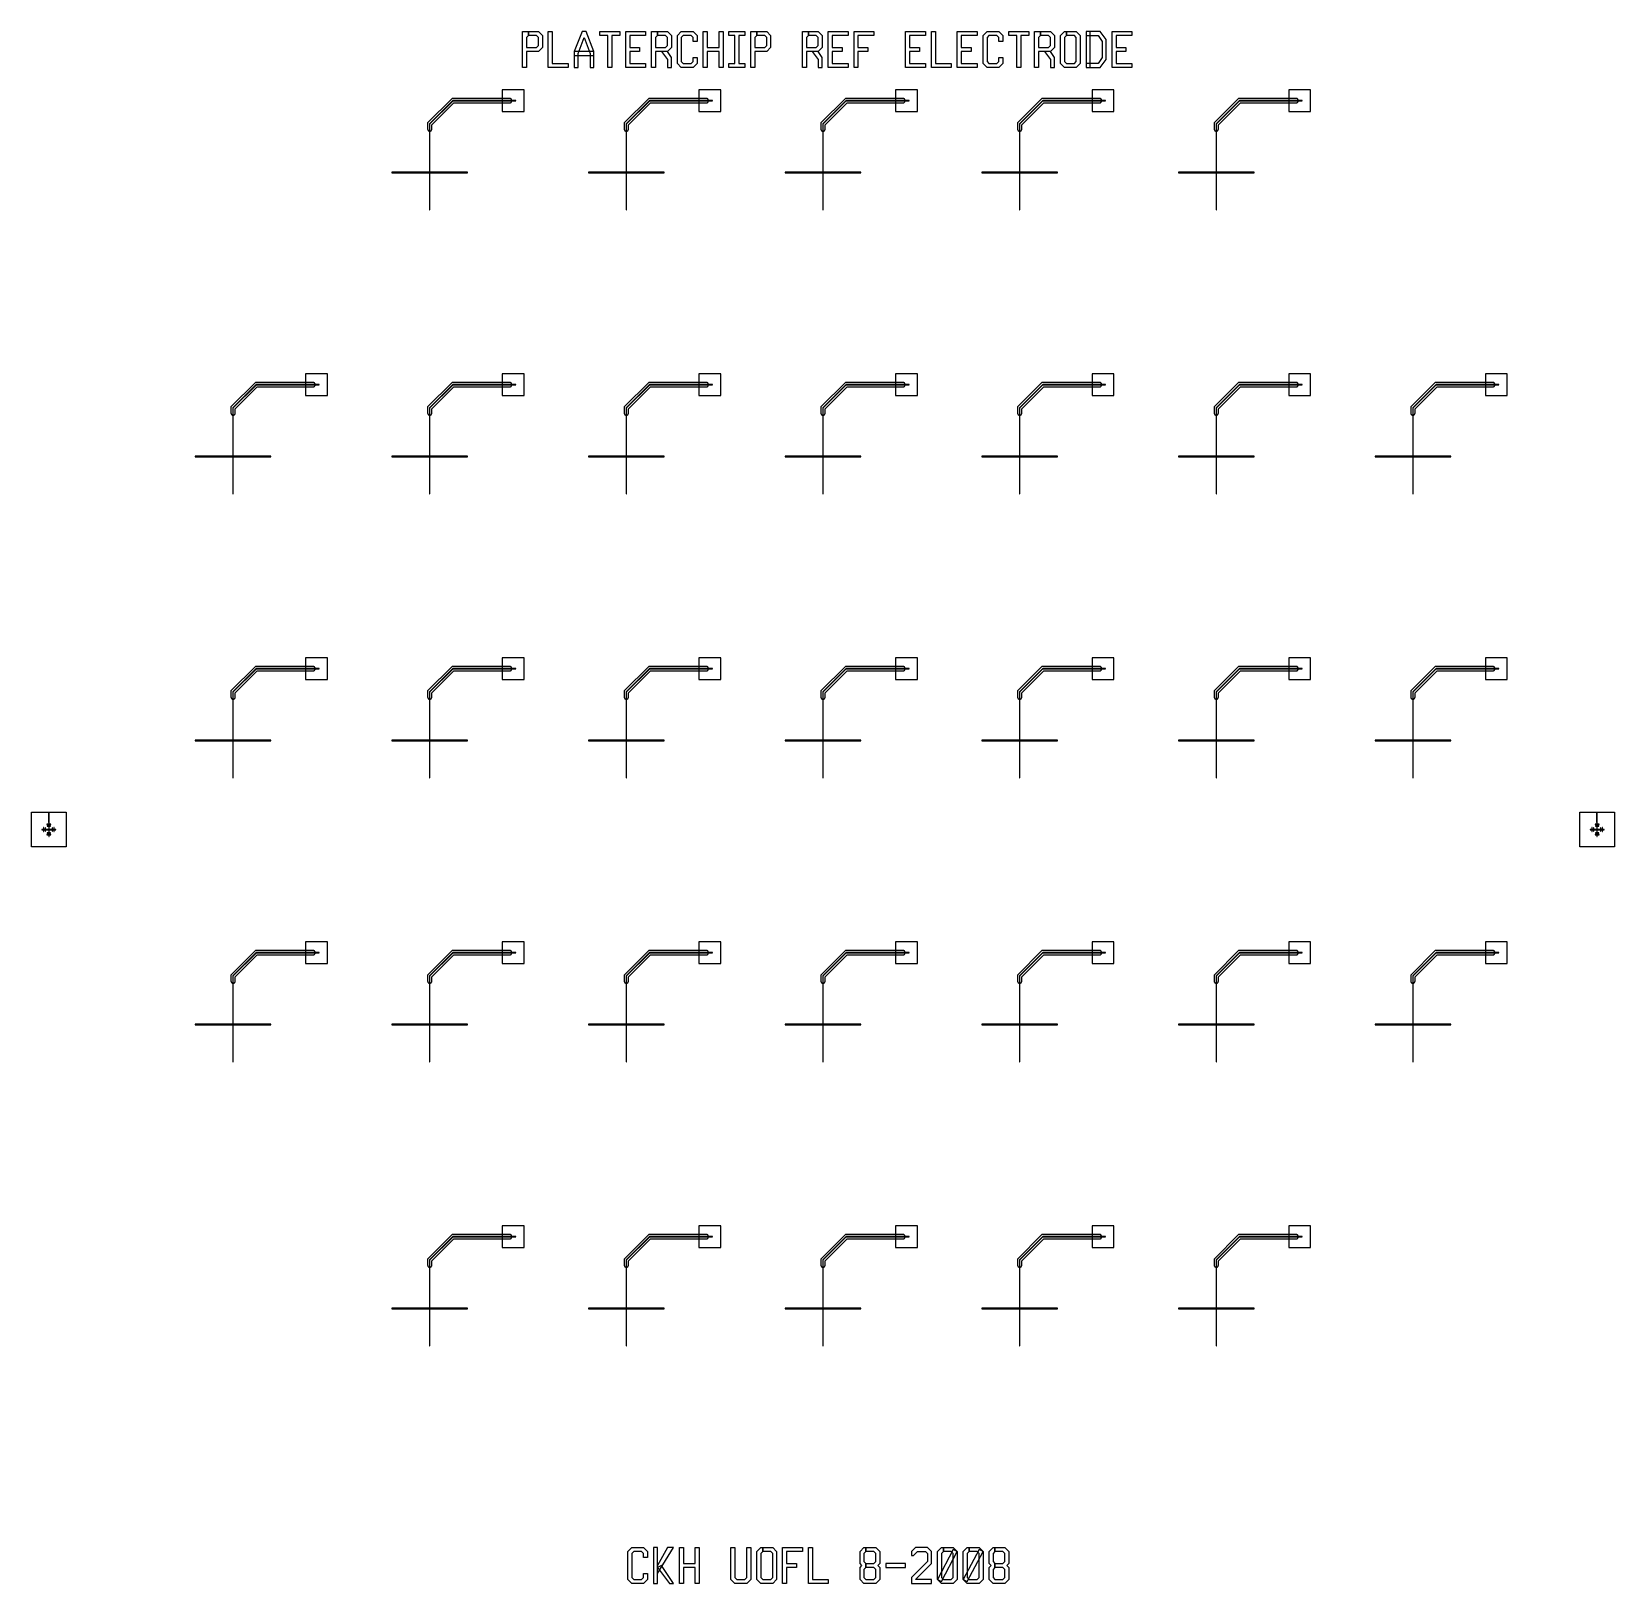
# Model space of a CAD drawing. Extents: x -46000 to 46000, y -43822 to 46381.
import ezdxf

# ---------------------------------------------------------------- set-up
doc = ezdxf.new("R2010")
doc.units = 0
doc.layers.get('0').update_dxf_attribs({"linetype": 'CONTINUOUS'})
doc.layers.add('Active', color=80, linetype='CONTINUOUS')

# ---------------------------------------------------------------- blocks, each defined once
blk = doc.blocks.new('SilverRefElectrode')
at = {"layer": 'Active'}
for points in [[(-125, 5700), (-124.9, 5695.05), (-124.75, 5692.5), (-124.6, 5690.05), (-124.35, 5687.55), (-124.1, 5685.1), (-123.4, 5680.2), (-123, 5677.75), (-122, 5672.85), (-121.45, 5670.45), (-120.2, 5665.7), (-119.45, 5663.25), (-118.7, 5660.9), (-117.9, 5658.5), (-117.05, 5656.2), (-116.15, 5653.85), (-115.2, 5651.55), (-114.25, 5649.3), (-113.2, 5647), (-112.15, 5644.8), (-111, 5642.55), (-109.85, 5640.4), (-108.65, 5638.2), (-107.4, 5636.05), (-106.1, 5633.95), (-104.8, 5631.9), (-103.4, 5629.8), (-102, 5627.75), (-100.55, 5625.75), (-99.05, 5623.75), (-97.5, 5621.8), (-95.95, 5619.9), (-94.3, 5617.95), (-92.7, 5616.15), (-90.95, 5614.25), (-89.25, 5612.5), (-87.5, 5610.75), (-85.75, 5609.05), (-83.85, 5607.3), (-82.05, 5605.7), (-80.1, 5604.05), (-78.2, 5602.5), (-76.25, 5600.95), (-74.25, 5599.45), (-72.25, 5598), (-70.2, 5596.6), (-68.1, 5595.2), (-66.05, 5593.9), (-63.95, 5592.6), (-61.8, 5591.35), (-59.6, 5590.15), (-57.45, 5589), (-55.2, 5587.85), (-53, 5586.8), (-50.7, 5585.75), (-48.45, 5584.8), (-46.15, 5583.85), (-43.8, 5582.95), (-41.5, 5582.1), (-39.1, 5581.3), (-36.75, 5580.55), (-34.3, 5579.8), (-29.55, 5578.55), (-27.15, 5578), (-22.25, 5577), (-19.8, 5576.6), (-14.9, 5575.9), (-12.45, 5575.65), (-9.95, 5575.4), (-7.5, 5575.25), (-4.95, 5575.1), (0, 5575), (4.95, 5575.1), (7.5, 5575.25), (9.95, 5575.4), (12.45, 5575.65), (14.9, 5575.9), (19.8, 5576.6), (22.25, 5577), (27.15, 5578), (29.55, 5578.55), (34.3, 5579.8), (36.75, 5580.55), (39.1, 5581.3), (41.5, 5582.1), (43.8, 5582.95), (46.15, 5583.85), (48.45, 5584.8), (50.7, 5585.75), (53, 5586.8), (55.2, 5587.85), (57.45, 5589), (59.6, 5590.15), (61.8, 5591.35), (63.95, 5592.6), (66.05, 5593.9), (68.1, 5595.2), (70.2, 5596.6), (72.25, 5598), (74.25, 5599.45), (76.25, 5600.95), (78.2, 5602.5), (80.1, 5604.05), (82.05, 5605.7), (83.85, 5607.3), (85.75, 5609.05), (87.5, 5610.75), (89.25, 5612.5), (90.95, 5614.25), (92.7, 5616.15), (94.3, 5617.95), (95.95, 5619.9), (97.5, 5621.8), (99.05, 5623.75), (100.55, 5625.75), (102, 5627.75), (103.4, 5629.8), (104.8, 5631.9), (106.1, 5633.95), (107.4, 5636.05), (108.65, 5638.2), (109.85, 5640.4), (111, 5642.55), (112.15, 5644.8), (113.2, 5647), (114.25, 5649.3), (115.2, 5651.55), (116.15, 5653.85), (117.05, 5656.2), (117.9, 5658.5), (118.7, 5660.9), (119.45, 5663.25), (120.2, 5665.7), (121.45, 5670.45), (122, 5672.85), (123, 5677.75), (123.4, 5680.2), (124.1, 5685.1), (124.35, 5687.55), (124.6, 5690.05), (124.75, 5692.5), (124.9, 5695.05), (125, 5700), (125, 5948.22), (1401.78, 7225), (4650, 7225), (4654.95, 7225.1), (4657.5, 7225.25), (4659.95, 7225.4), (4662.45, 7225.65), (4664.9, 7225.9), (4669.8, 7226.6), (4672.25, 7227), (4677.15, 7228), (4679.55, 7228.55), (4684.3, 7229.8), (4686.75, 7230.55), (4689.1, 7231.3), (4691.5, 7232.1), (4693.8, 7232.95), (4696.15, 7233.85), (4698.45, 7234.8), (4700.7, 7235.75), (4703, 7236.8), (4705.2, 7237.85), (4707.45, 7239), (4709.6, 7240.15), (4711.8, 7241.35), (4713.95, 7242.6), (4716.05, 7243.9), (4718.1, 7245.2), (4720.2, 7246.6), (4722.25, 7248), (4724.25, 7249.45), (4726.25, 7250.95), (4728.2, 7252.5), (4730.1, 7254.05), (4732.05, 7255.7), (4733.85, 7257.3), (4735.75, 7259.05), (4737.5, 7260.75), (4739.25, 7262.5), (4740.95, 7264.25), (4742.7, 7266.15), (4744.3, 7267.95), (4745.95, 7269.9), (4747.5, 7271.8), (4749.05, 7273.75), (4750.55, 7275.75), (4752, 7277.75), (4753.4, 7279.8), (4754.8, 7281.9), (4756.1, 7283.95), (4757.4, 7286.05), (4758.65, 7288.2), (4759.85, 7290.4), (4761, 7292.55), (4762.15, 7294.8), (4763.2, 7297), (4764.25, 7299.3), (4765.2, 7301.55), (4766.15, 7303.85), (4767.05, 7306.2), (4767.9, 7308.5), (4768.7, 7310.9), (4769.45, 7313.25), (4770.2, 7315.7), (4771.45, 7320.45), (4772, 7322.85), (4773, 7327.75), (4773.4, 7330.2), (4774.1, 7335.1), (4774.35, 7337.55), (4774.6, 7340.05), (4774.75, 7342.5), (4774.9, 7345.05), (4775, 7350), (4774.9, 7354.95), (4774.75, 7357.5), (4774.6, 7359.95), (4774.35, 7362.45), (4774.1, 7364.9), (4773.4, 7369.8), (4773, 7372.25), (4772, 7377.15), (4771.45, 7379.55), (4770.2, 7384.3), (4769.45, 7386.75), (4768.7, 7389.1), (4767.9, 7391.5), (4767.05, 7393.8), (4766.15, 7396.15), (4765.2, 7398.45), (4764.25, 7400.7), (4763.2, 7403), (4762.15, 7405.2), (4761, 7407.45), (4759.85, 7409.6), (4758.65, 7411.8), (4757.4, 7413.95), (4756.1, 7416.05), (4754.8, 7418.1), (4753.4, 7420.2), (4752, 7422.25), (4750.55, 7424.25), (4749.05, 7426.25), (4747.5, 7428.2), (4745.95, 7430.1), (4744.3, 7432.05), (4742.7, 7433.85), (4740.95, 7435.75), (4739.25, 7437.5), (4737.5, 7439.25), (4735.75, 7440.95), (4733.85, 7442.7), (4732.05, 7444.3), (4730.1, 7445.95), (4728.2, 7447.5), (4726.25, 7449.05), (4724.25, 7450.55), (4722.25, 7452), (4720.2, 7453.4), (4718.1, 7454.8), (4716.05, 7456.1), (4713.95, 7457.4), (4711.8, 7458.65), (4709.6, 7459.85), (4707.45, 7461), (4705.2, 7462.15), (4703, 7463.2), (4700.7, 7464.25), (4698.45, 7465.2), (4696.15, 7466.15), (4693.8, 7467.05), (4691.5, 7467.9), (4689.1, 7468.7), (4686.75, 7469.45), (4684.3, 7470.2), (4679.55, 7471.45), (4677.15, 7472), (4672.25, 7473), (4669.8, 7473.4), (4664.9, 7474.1), (4662.45, 7474.35), (4659.95, 7474.6), (4657.5, 7474.75), (4654.95, 7474.9), (4650, 7475), (1298.22, 7475), (-125, 6051.78)], [(12.5, 1000), (12.5, 5994.82), (1355.18, 7337.5), (5000, 7337.5), (5000, 7362.5), (1344.82, 7362.5), (-12.5, 6005.18), (-12.5, 1000)], [(4215, 6715), (5485, 6715), (5485, 7985), (4215, 7985)], [(2200, 3187.5), (-2200, 3187.5), (-2200, 3162.5), (2200, 3162.5)]]:
    blk.add_lwpolyline(points, close=True, dxfattribs=at)
blk = doc.blocks.new('silvermark')
at = {"layer": 'Active'}
blk.add_lwpolyline([(-10, 400), (-10, 1000), (1000, 1000), (1000, -1000), (-1000, -1000), (-1000, 1000), (-10, 1000), (-10, 310), (-120, 310), (-120, 290), (-10, 290), (-10, 210), (-100, 210), (-100, 190), (-10, 190), (-10, 10), (-190, 10), (-190, 100), (-210, 100), (-210, 10), (-290, 10), (-290, 120), (-310, 120), (-310, 10), (-400, 10), (-400, -10), (-310, -10), (-310, -120), (-290, -120), (-290, -10), (-210, -10), (-210, -100), (-190, -100), (-190, -10), (-10, -10), (-10, -190), (-100, -190), (-100, -210), (-10, -210), (-10, -290), (-120, -290), (-120, -310), (-10, -310), (-10, -400), (10, -400), (10, -310), (120, -310), (120, -290), (10, -290), (10, -210), (100, -210), (100, -190), (10, -190), (10, -10), (190, -10), (190, -100), (210, -100), (210, -10), (290, -10), (290, -120), (310, -120), (310, -10), (400, -10), (400, 10), (310, 10), (310, 120), (290, 120), (290, 10), (210, 10), (210, 100), (190, 100), (190, 10), (10, 10), (10, 190), (100, 190), (100, 210), (10, 210), (10, 290), (120, 290), (120, 310), (10, 310), (10, 400)], close=True, dxfattribs=at)

msp = doc.modelspace()

# ---------------------------------------------------------------- linework, layer by layer
at = {"layer": 'Active'}
for points in [[(-17466.631, 46380.812), (-17120.477, 46380.812), (-17120.477, 46150.042), (-17235.862, 46034.658), (-17235.862, 45457.735), (-16658.938, 45457.735), (-16543.554, 45573.119), (-16543.554, 46034.658), (-16658.938, 46150.042), (-17120.477, 46150.042), (-17120.477, 46380.812), (-16543.554, 46380.812), (-16312.785, 46150.042), (-16312.785, 45457.735), (-16543.554, 45226.965), (-17235.862, 45226.965), (-17235.862, 44303.888), (-17466.631, 44303.888)], [(-15966.631, 46380.812), (-15735.862, 46380.812), (-15735.862, 44534.658), (-14812.785, 44534.658), (-14812.785, 44303.888), (-15966.631, 44303.888)], [(-14235.862, 44303.888), (-14235.862, 45111.581), (-13889.708, 46034.658), (-13543.554, 45111.581), (-13543.554, 44303.888), (-13312.785, 44303.888), (-13312.785, 45226.965), (-13774.323, 46380.812), (-14005.092, 46380.812), (-14466.631, 45226.965), (-14466.631, 44303.888)], [(-12966.631, 46380.812), (-11812.785, 46380.812), (-11812.785, 46150.042), (-12274.323, 46150.042), (-12274.323, 44303.888), (-12505.092, 44303.888), (-12505.092, 46150.042), (-12966.631, 46150.042)], [(-11466.631, 46380.812), (-10312.785, 46380.812), (-10312.785, 46150.042), (-11235.862, 46150.042), (-11235.862, 45457.735), (-10658.938, 45457.735), (-10658.938, 45226.965), (-11235.862, 45226.965), (-11235.862, 44534.658), (-10312.785, 44534.658), (-10312.785, 44303.888), (-11466.631, 44303.888)], [(-9966.631, 46380.812), (-9620.477, 46380.812), (-9620.477, 46150.042), (-9735.862, 46034.658), (-9735.862, 45457.735), (-9158.938, 45457.735), (-9043.554, 45573.119), (-9043.554, 46034.658), (-9158.938, 46150.042), (-9620.477, 46150.042), (-9620.477, 46380.812), (-9043.554, 46380.812), (-8812.785, 46150.042), (-8812.785, 45457.735), (-9043.554, 45226.965), (-9735.862, 45226.965), (-9735.862, 44303.888), (-9966.631, 44303.888)], [(-8466.631, 46150.042), (-8235.862, 46380.812), (-7543.554, 46380.812), (-7312.785, 46150.042), (-7312.785, 45803.888), (-7543.554, 45803.888), (-7543.554, 46034.658), (-7658.938, 46150.042), (-8120.477, 46150.042), (-8235.862, 46034.658), (-8235.862, 44650.042), (-8120.477, 44534.658), (-7658.938, 44534.658), (-7543.554, 44650.042), (-7543.554, 44880.812), (-7312.785, 44880.812), (-7312.785, 44534.658), (-7543.554, 44303.888), (-8235.862, 44303.888), (-8466.631, 44534.658)], [(-6966.631, 46380.812), (-6735.862, 46380.812), (-6735.862, 45457.735), (-6043.554, 45457.735), (-6043.554, 46380.812), (-5812.785, 46380.812), (-5812.785, 44303.888), (-6043.554, 44303.888), (-6043.554, 45226.965), (-6735.862, 45226.965), (-6735.862, 44303.888), (-6966.631, 44303.888)], [(-5466.631, 46380.812), (-4543.554, 46380.812), (-4543.554, 46150.042), (-4889.708, 46150.042), (-4889.708, 44534.658), (-4543.554, 44534.658), (-4543.554, 44303.888), (-5466.631, 44303.888), (-5466.631, 44534.658), (-5120.477, 44534.658), (-5120.477, 46150.042), (-5466.631, 46150.042)], [(-4197.4, 46380.812), (-3851.246, 46380.812), (-3851.246, 46150.042), (-3966.631, 46034.658), (-3966.631, 45457.735), (-3389.708, 45457.735), (-3274.323, 45573.119), (-3274.323, 46034.658), (-3389.708, 46150.042), (-3851.246, 46150.042), (-3851.246, 46380.812), (-3274.323, 46380.812), (-3043.554, 46150.042), (-3043.554, 45457.735), (-3274.323, 45226.965), (-3966.631, 45226.965), (-3966.631, 44303.888), (-4197.4, 44303.888)], [(-1197.4, 46380.812), (-851.246, 46380.812), (-851.246, 46150.042), (-966.631, 46034.658), (-966.631, 45457.735), (-389.708, 45457.735), (-274.323, 45573.119), (-274.323, 46034.658), (-389.708, 46150.042), (-851.246, 46150.042), (-851.246, 46380.812), (-274.323, 46380.812), (-43.554, 46150.042), (-43.554, 45457.735), (-274.323, 45226.965), (-966.631, 45226.965), (-966.631, 44303.888), (-1197.4, 44303.888)], [(302.6, 46380.812), (1456.446, 46380.812), (1456.446, 46150.042), (533.369, 46150.042), (533.369, 45457.735), (1110.292, 45457.735), (1110.292, 45226.965), (533.369, 45226.965), (533.369, 44534.658), (1456.446, 44534.658), (1456.446, 44303.888), (302.6, 44303.888)], [(1802.6, 46380.812), (2956.446, 46380.812), (2956.446, 46150.042), (2033.369, 46150.042), (2033.369, 45457.735), (2610.292, 45457.735), (2610.292, 45226.965), (2033.369, 45226.965), (2033.369, 44303.888), (1802.6, 44303.888)], [(4802.6, 46380.812), (5956.446, 46380.812), (5956.446, 46150.042), (5033.369, 46150.042), (5033.369, 45457.735), (5610.292, 45457.735), (5610.292, 45226.965), (5033.369, 45226.965), (5033.369, 44534.658), (5956.446, 44534.658), (5956.446, 44303.888), (4802.6, 44303.888)], [(6302.6, 46380.812), (6533.369, 46380.812), (6533.369, 44534.658), (7456.446, 44534.658), (7456.446, 44303.888), (6302.6, 44303.888)], [(7802.6, 46380.812), (8956.446, 46380.812), (8956.446, 46150.042), (8033.369, 46150.042), (8033.369, 45457.735), (8610.292, 45457.735), (8610.292, 45226.965), (8033.369, 45226.965), (8033.369, 44534.658), (8956.446, 44534.658), (8956.446, 44303.888), (7802.6, 44303.888)], [(9302.6, 46150.042), (9533.369, 46380.812), (10225.677, 46380.812), (10456.446, 46150.042), (10456.446, 45803.888), (10225.677, 45803.888), (10225.677, 46034.658), (10110.292, 46150.042), (9648.754, 46150.042), (9533.369, 46034.658), (9533.369, 44650.042), (9648.754, 44534.658), (10110.292, 44534.658), (10225.677, 44650.042), (10225.677, 44880.812), (10456.446, 44880.812), (10456.446, 44534.658), (10225.677, 44303.888), (9533.369, 44303.888), (9302.6, 44534.658)], [(10802.6, 46380.812), (11956.446, 46380.812), (11956.446, 46150.042), (11494.908, 46150.042), (11494.908, 44303.888), (11264.138, 44303.888), (11264.138, 46150.042), (10802.6, 46150.042)], [(12302.6, 46380.812), (12648.754, 46380.812), (12648.754, 46150.042), (12533.369, 46034.658), (12533.369, 45457.735), (13110.292, 45457.735), (13225.677, 45573.119), (13225.677, 46034.658), (13110.292, 46150.042), (12648.754, 46150.042), (12648.754, 46380.812), (13225.677, 46380.812), (13456.446, 46150.042), (13456.446, 45457.735), (13225.677, 45226.965), (12533.369, 45226.965), (12533.369, 44303.888), (12302.6, 44303.888)], [(13802.6, 46150.042), (14033.369, 46380.812), (14148.754, 46380.812), (14148.754, 46150.042), (14033.369, 46034.658), (14033.369, 44650.042), (14148.754, 44534.658), (14610.292, 44534.658), (14725.677, 44650.042), (14725.677, 46034.658), (14610.292, 46150.042), (14148.754, 46150.042), (14148.754, 46380.812), (14725.677, 46380.812), (14956.446, 46150.042), (14956.446, 44534.658), (14725.677, 44303.888), (14033.369, 44303.888), (13802.6, 44534.658)], [(15302.6, 46150.042), (15994.908, 46150.042), (16225.677, 45803.888), (16225.677, 44880.812), (15994.908, 44534.658), (15302.6, 44534.658), (15302.6, 44303.888), (16110.292, 44303.888), (16456.446, 44765.427), (16456.446, 45919.273), (16110.292, 46380.812), (15302.6, 46380.812)], [(15302.6, 44303.888), (15533.369, 44303.888), (15533.369, 46380.812), (15302.6, 46380.812)], [(16802.6, 46380.812), (17956.446, 46380.812), (17956.446, 46150.042), (17033.369, 46150.042), (17033.369, 45457.735), (17610.292, 45457.735), (17610.292, 45226.965), (17033.369, 45226.965), (17033.369, 44534.658), (17956.446, 44534.658), (17956.446, 44303.888), (16802.6, 44303.888)], [(-14466.631, 44996.196), (-13312.785, 44996.196), (-13312.785, 45226.965), (-14466.631, 45226.965)], [(-9389.708, 45226.965), (-9043.554, 44765.427), (-9043.554, 44303.888), (-8812.785, 44303.888), (-8812.785, 44880.812), (-9043.554, 45226.965)], [(-620.477, 45226.965), (-274.323, 44765.427), (-274.323, 44303.888), (-43.554, 44303.888), (-43.554, 44880.812), (-274.323, 45226.965)], [(12879.523, 45226.965), (13225.677, 44765.427), (13225.677, 44303.888), (13456.446, 44303.888), (13456.446, 44880.812), (13225.677, 45226.965)], [(-11348.865, -41975.958), (-11118.096, -41745.188), (-10425.788, -41745.188), (-10195.019, -41975.958), (-10195.019, -42322.112), (-10425.788, -42322.112), (-10425.788, -42091.342), (-10541.173, -41975.958), (-11002.712, -41975.958), (-11118.096, -42091.342), (-11118.096, -43475.958), (-11002.712, -43591.342), (-10541.173, -43591.342), (-10425.788, -43475.958), (-10425.788, -43245.188), (-10195.019, -43245.188), (-10195.019, -43591.342), (-10425.788, -43822.112), (-11118.096, -43822.112), (-11348.865, -43591.342)], [(-9848.865, -43822.112), (-9618.096, -43822.112), (-9618.096, -43245.188), (-8695.019, -41745.188), (-9041.173, -41745.188), (-9618.096, -42783.65), (-9618.096, -41745.188), (-9848.865, -41745.188)], [(-9848.865, -43822.112), (-9618.096, -43822.112), (-9618.096, -41745.188), (-9848.865, -41745.188)], [(-8348.865, -41745.188), (-8118.096, -41745.188), (-8118.096, -42668.265), (-7425.788, -42668.265), (-7425.788, -41745.188), (-7195.019, -41745.188), (-7195.019, -43822.112), (-7425.788, -43822.112), (-7425.788, -42899.035), (-8118.096, -42899.035), (-8118.096, -43822.112), (-8348.865, -43822.112)], [(-5118.096, -41745.188), (-5118.096, -43475.958), (-5002.712, -43591.342), (-4541.173, -43591.342), (-4425.788, -43475.958), (-4425.788, -41745.188), (-4195.019, -41745.188), (-4195.019, -43591.342), (-4425.788, -43822.112), (-5118.096, -43822.112), (-5348.865, -43591.342), (-5348.865, -41745.188)], [(-3848.865, -41975.958), (-3618.096, -41745.188), (-3502.712, -41745.188), (-3502.712, -41975.958), (-3618.096, -42091.342), (-3618.096, -43475.958), (-3502.712, -43591.342), (-3041.173, -43591.342), (-2925.788, -43475.958), (-2925.788, -42091.342), (-3041.173, -41975.958), (-3502.712, -41975.958), (-3502.712, -41745.188), (-2925.788, -41745.188), (-2695.019, -41975.958), (-2695.019, -43591.342), (-2925.788, -43822.112), (-3618.096, -43822.112), (-3848.865, -43591.342)], [(-2348.865, -41745.188), (-1195.019, -41745.188), (-1195.019, -41975.958), (-2118.096, -41975.958), (-2118.096, -42668.265), (-1541.173, -42668.265), (-1541.173, -42899.035), (-2118.096, -42899.035), (-2118.096, -43822.112), (-2348.865, -43822.112)], [(-848.865, -41745.188), (-618.096, -41745.188), (-618.096, -43591.342), (304.981, -43591.342), (304.981, -43822.112), (-848.865, -43822.112)], [(2151.135, -41975.958), (2381.904, -41745.188), (2497.288, -41745.188), (2497.288, -41975.958), (2381.904, -42091.342), (2381.904, -42552.881), (2497.288, -42668.265), (2497.288, -42899.035), (2381.904, -43014.419), (2381.904, -43475.958), (2497.288, -43591.342), (2958.827, -43591.342), (3074.212, -43475.958), (3074.212, -43014.419), (2958.827, -42899.035), (2497.288, -42899.035), (2497.288, -42668.265), (2958.827, -42668.265), (3074.212, -42552.881), (3074.212, -42091.342), (2958.827, -41975.958), (2497.288, -41975.958), (2497.288, -41745.188), (3074.212, -41745.188), (3304.981, -41975.958), (3304.981, -42668.265), (3189.596, -42783.65), (3304.981, -42899.035), (3304.981, -43591.342), (3074.212, -43822.112), (2381.904, -43822.112), (2151.135, -43591.342), (2151.135, -42899.035), (2266.519, -42783.65), (2151.135, -42668.265)], [(5266.519, -42206.727), (5497.288, -41975.958), (5958.827, -41975.958), (6074.212, -42091.342), (6074.212, -42552.881), (5151.135, -43475.958), (5151.135, -43822.112), (6304.981, -43822.112), (6304.981, -43591.342), (5381.904, -43591.342), (6304.981, -42668.265), (6304.981, -41975.958), (6074.212, -41745.188), (5381.904, -41745.188), (5151.135, -41975.958), (5151.135, -42206.727)], [(6651.135, -41975.958), (6881.904, -41745.188), (6997.288, -41745.188), (6997.288, -41975.958), (6881.904, -42091.342), (6881.904, -43475.958), (6997.288, -43591.342), (7458.827, -43591.342), (7574.212, -43475.958), (7574.212, -42091.342), (7458.827, -41975.958), (6997.288, -41975.958), (6997.288, -41745.188), (7574.212, -41745.188), (7804.981, -41975.958), (7804.981, -43591.342), (7574.212, -43822.112), (6881.904, -43822.112), (6651.135, -43591.342)], [(6881.904, -43706.727), (7804.981, -41975.958), (7574.212, -41860.573), (6651.135, -43591.342)], [(8151.135, -41975.958), (8381.904, -41745.188), (8497.288, -41745.188), (8497.288, -41975.958), (8381.904, -42091.342), (8381.904, -43475.958), (8497.288, -43591.342), (8958.827, -43591.342), (9074.212, -43475.958), (9074.212, -42091.342), (8958.827, -41975.958), (8497.288, -41975.958), (8497.288, -41745.188), (9074.212, -41745.188), (9304.981, -41975.958), (9304.981, -43591.342), (9074.212, -43822.112), (8381.904, -43822.112), (8151.135, -43591.342)], [(8381.904, -43706.727), (9304.981, -41975.958), (9074.212, -41860.573), (8151.135, -43591.342)], [(9651.135, -41975.958), (9881.904, -41745.188), (9997.288, -41745.188), (9997.288, -41975.958), (9881.904, -42091.342), (9881.904, -42552.881), (9997.288, -42668.265), (9997.288, -42899.035), (9881.904, -43014.419), (9881.904, -43475.958), (9997.288, -43591.342), (10458.827, -43591.342), (10574.212, -43475.958), (10574.212, -43014.419), (10458.827, -42899.035), (9997.288, -42899.035), (9997.288, -42668.265), (10458.827, -42668.265), (10574.212, -42552.881), (10574.212, -42091.342), (10458.827, -41975.958), (9997.288, -41975.958), (9997.288, -41745.188), (10574.212, -41745.188), (10804.981, -41975.958), (10804.981, -42668.265), (10689.596, -42783.65), (10804.981, -42899.035), (10804.981, -43591.342), (10574.212, -43822.112), (9881.904, -43822.112), (9651.135, -43591.342), (9651.135, -42899.035), (9766.519, -42783.65), (9651.135, -42668.265)], [(-9618.096, -42899.035), (-8925.788, -43822.112), (-8695.019, -43822.112), (-9387.327, -42783.65)], [(3651.135, -42899.035), (4804.981, -42899.035), (4804.981, -42668.265), (3651.135, -42668.265)]]:
    msp.add_lwpolyline(points, close=True, dxfattribs=at)

# ---------------------------------------------------------------- block references
for name, p in [('SilverRefElectrode', (-22860, 35020)), ('SilverRefElectrode', (-11430, 35020)), ('SilverRefElectrode', (0, 35020)), ('SilverRefElectrode', (11430, 35020)), ('SilverRefElectrode', (22860, 35020)), ('SilverRefElectrode', (-34290, 18510)), ('SilverRefElectrode', (-22860, 18510)), ('SilverRefElectrode', (-11430, 18510)), ('SilverRefElectrode', (0, 18510)), ('SilverRefElectrode', (11430, 18510)), ('SilverRefElectrode', (22860, 18510)), ('SilverRefElectrode', (34290, 18510)), ('SilverRefElectrode', (-34290, 2000)), ('SilverRefElectrode', (-22860, 2000)), ('SilverRefElectrode', (-11430, 2000)), ('SilverRefElectrode', (0, 2000)), ('SilverRefElectrode', (11430, 2000)), ('SilverRefElectrode', (22860, 2000)), ('SilverRefElectrode', (34290, 2000)), ('silvermark', (-45000, 0)), ('silvermark', (45000, 0)), ('SilverRefElectrode', (-34290, -14510)), ('SilverRefElectrode', (-22860, -14510)), ('SilverRefElectrode', (-11430, -14510)), ('SilverRefElectrode', (0, -14510)), ('SilverRefElectrode', (11430, -14510)), ('SilverRefElectrode', (22860, -14510)), ('SilverRefElectrode', (34290, -14510)), ('SilverRefElectrode', (-22860, -31020)), ('SilverRefElectrode', (-11430, -31020)), ('SilverRefElectrode', (0, -31020)), ('SilverRefElectrode', (11430, -31020)), ('SilverRefElectrode', (22860, -31020))]:
    msp.add_blockref(name, p)

doc.saveas('drawing.dxf')
